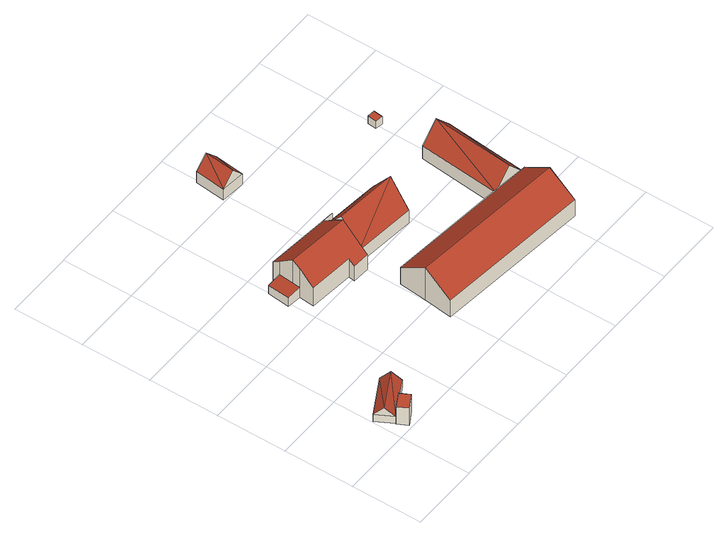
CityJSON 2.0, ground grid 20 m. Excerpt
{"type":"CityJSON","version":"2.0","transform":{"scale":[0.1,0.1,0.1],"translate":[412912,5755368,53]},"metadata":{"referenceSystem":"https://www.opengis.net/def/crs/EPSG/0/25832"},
"CityObjects":{
"building1":{"type":"Building","attributes":{"Gemeindeschluessel":"05515000","Geometrietyp2DReferenz":"3000","function":"51009_1610","roofType":"1000","measuredHeight":6},"geometry":[{"type":"Solid","lod":"2","boundaries":[[[[0,1,2,3]],[[4,5,1,0]],[[6,7,5,4]],[[3,2,7,6]],[[4,0,3,6]],[[1,5,7,2]]]],"semantics":{"surfaces":[{"type":"WallSurface"},{"type":"RoofSurface"},{"type":"GroundSurface"}],"values":[[0,0,0,0,1,2]]}}]},
"building2":{"type":"Building","attributes":{"Gemeindeschluessel":"05515000","Geometrietyp2DReferenz":"3000","function":"31001_2700","roofType":"3100","measuredHeight":5.27},"geometry":[{"type":"Solid","lod":"2","boundaries":[[[[8,9,10,11]],[[12,13,9,8]],[[14,15,13,12]],[[11,10,15,14]],[[8,16,12]],[[14,17,11]],[[17,16,8]],[[8,11,17]],[[14,12,16]],[[16,17,14]],[[9,13,15,10]]]],"semantics":{"surfaces":[{"type":"WallSurface"},{"type":"RoofSurface"},{"type":"GroundSurface"}],"values":[[0,0,0,0,0,0,1,1,1,1,2]]}}]},
"building3":{"type":"Building","attributes":{"Gemeindeschluessel":"05515000","Geometrietyp2DReferenz":"3000","function":"31001_1000"},"address":[{"country":"Germany","locality":"Münster","thoroughfareNumber":"211","thoroughfareName":"Kreuzbach"}],"children":["building3-1","building3-2","building3-3"]},
"building3-1":{"type":"BuildingPart","attributes":{"roofType":"3100","measuredHeight":11.51},"parents":["building3"],"geometry":[{"type":"Solid","lod":"2","boundaries":[[[[18,19,20,21,22]],[[23,24,25,26,27]],[[28,29,24,23]],[[30,31,29,28]],[[32,33,31,30]],[[34,35,36,33,32]],[[37,38,39,40,41]],[[22,21,38,37]],[[34,32,30,28,23,27,42,43]],[[44,45,46,18,22,37,41,43,42]],[[20,47,48,25,24,29,31,33,36,49,39,38,21]],[[50,19,18,46]],[[47,20,19,50]],[[44,42,51]],[[50,46,45]],[[47,50,52,48]],[[50,45,44,51,52]],[[26,51,42,27]],[[52,26,25,48]],[[52,51,26]],[[35,34,43,53]],[[36,35,53,49]],[[40,53,43,41]],[[53,40,39,49]]]],"semantics":{"surfaces":[{"type":"WallSurface"},{"type":"RoofSurface"},{"type":"GroundSurface"},{"type":"ClosureSurface"}],"values":[[0,0,0,0,0,0,0,0,1,1,2,0,3,0,0,3,3,0,3,3,0,3,0,3]]}}]},
"building3-2":{"type":"BuildingPart","attributes":{"roofType":"3100","measuredHeight":12.21},"parents":["building3"],"geometry":[{"type":"Solid","lod":"2","boundaries":[[[[54,55,20,19]],[[56,57,55,54]],[[58,59,57,56]],[[26,25,59,58]],[[60,44,51,26,61]],[[26,58,61]],[[61,56,60]],[[62,19,50,45,60,56]],[[62,54,19]],[[62,56,54]],[[61,58,56]],[[48,47,20,55,57,59,25]],[[48,52,50,47]],[[25,26,52,48]],[[47,50,19,20]],[[45,44,60]],[[45,50,52,51,44]],[[52,26,51]]]],"semantics":{"surfaces":[{"type":"WallSurface"},{"type":"RoofSurface"},{"type":"GroundSurface"},{"type":"ClosureSurface"}],"values":[[0,0,0,0,1,1,1,1,0,0,0,2,3,3,3,0,3,3]]}}]},
"building3-3":{"type":"BuildingPart","attributes":{"roofType":"2100","measuredHeight":3.51},"parents":["building3"],"geometry":[{"type":"Solid","lod":"2","boundaries":[[[[63,64,65,66]],[[40,39,64,63]],[[66,65,36,35]],[[53,40,63,66,35]],[[64,39,49,36,65]],[[49,53,35,36]],[[39,40,53,49]]]],"semantics":{"surfaces":[{"type":"WallSurface"},{"type":"RoofSurface"},{"type":"GroundSurface"},{"type":"ClosureSurface"}],"values":[[0,0,0,1,2,3,3]]}}]},
"building4":{"type":"Building","attributes":{"Gemeindeschluessel":"05515000","Geometrietyp2DReferenz":"3000","function":"31001_1000","roofType":"3100","measuredHeight":7.58},"address":[{"country":"Germany","locality":"Münster","thoroughfareNumber":"211b","thoroughfareName":"Kreuzbach"}],"geometry":[{"type":"Solid","lod":"2","boundaries":[[[[67,68,69,70]],[[71,72,68,67]],[[73,74,72,71]],[[70,69,74,73]],[[67,75,71]],[[73,76,70]],[[75,67,70]],[[70,76,75]],[[71,75,76]],[[76,73,71]],[[68,72,74,69]]]],"semantics":{"surfaces":[{"type":"WallSurface"},{"type":"RoofSurface"},{"type":"GroundSurface"}],"values":[[0,0,0,0,0,0,1,1,1,1,2]]}}]},
"building5":{"type":"Building","attributes":{"Gemeindeschluessel":"05515000","Geometrietyp2DReferenz":"3000","function":"31001_2000","roofType":"3100","measuredHeight":11.18},"geometry":[{"type":"Solid","lod":"2","boundaries":[[[[77,78,79,80]],[[81,82,78,77]],[[83,84,82,81]],[[85,86,84,83]],[[87,88,86,85]],[[89,90,88,87]],[[91,92,90,89]],[[80,79,92,91]],[[85,83,81,87]],[[77,80,91,89,87,81]],[[78,82,84,86,88,90,92,79]]]],"semantics":{"surfaces":[{"type":"WallSurface"},{"type":"RoofSurface"},{"type":"GroundSurface"}],"values":[[0,0,0,0,0,0,0,0,1,1,2]]}}]},
"building6":{"type":"Building","attributes":{"Gemeindeschluessel":"05515000","Geometrietyp2DReferenz":"3000","function":"31001_2700","roofType":"3100","measuredHeight":10.19},"geometry":[{"type":"Solid","lod":"2","boundaries":[[[[93,94,95,96]],[[97,98,94,93]],[[99,100,98,97]],[[96,95,100,99]],[[93,101,97]],[[99,102,96]],[[101,93,96]],[[96,102,101]],[[97,101,102]],[[102,99,97]],[[94,98,100,95]]]],"semantics":{"surfaces":[{"type":"WallSurface"},{"type":"RoofSurface"},{"type":"GroundSurface"}],"values":[[0,0,0,0,0,0,1,1,1,1,2]]}}]},
"building7":{"type":"Building","attributes":{"Gemeindeschluessel":"05515000","Geometrietyp2DReferenz":"3000","function":"31001_2500","roofType":"1000","measuredHeight":2.59},"address":[{"country":"Germany","locality":"Münster","thoroughfareNumber":"211a","thoroughfareName":"Kreuzbach"}],"geometry":[{"type":"Solid","lod":"2","boundaries":[[[[103,104,105,106]],[[107,108,104,103]],[[109,110,108,107]],[[106,105,110,109]],[[107,103,106,109]],[[104,108,110,105]]]],"semantics":{"surfaces":[{"type":"WallSurface"},{"type":"RoofSurface"},{"type":"GroundSurface"}],"values":[[0,0,0,0,1,2]]}}]}
},
"vertices":[
[69,59,63],[69,59,3],[29,37,3],[29,37,63],[84,32,63],[84,32,3],[44,9,63],[44,9,3],
[108,143,30],[108,143,5],[2,86,5],[2,86,30],[135,95,30],[135,95,5],[29,37,30],[29,37,5],[121,119,57],[15,61,57],
[454,533,66],[454,533,46],[454,533,2],[454,534,2],[454,534,65],[403,392,53],[403,392,2],[406,420,2],[406,420,46],[406,420,75],[354,396,52],[354,396,2],[356,413,66],[356,413,2],[229,426,66],[229,426,2],[233,470,101],[233,470,37],[233,470,2],[241,555,66],[241,555,2],[239,534,2],[239,534,37],[239,534,82],[413,472,117],[235,491,117],[413,473,117],[417,500,95],[422,536,66],[422,536,2],[413,472,2],[235,491,2],[422,536,46],[413,472,116],[413,472,46],[235,491,37],
[454,532,46],[454,532,2],[596,518,46],[596,518,2],[585,402,46],[585,402,2],[414,478,124],[590,460,124],[454,532,47],
[199,538,31],[199,538,2],[193,474,2],[193,474,31],
[394,892,41],[394,892,3],[385,805,3],[385,805,41],[462,884,41],[462,884,3],[453,798,41],[453,798,3],[428,888,79],[419,802,79],
[853,254,59],[853,254,2],[849,254,2],[849,254,59],[845,173,114],[845,173,2],[837,92,59],[837,92,2],[393,139,59],[393,139,2],[402,220,114],[402,220,2],[410,300,59],[410,300,2],[753,265,59],[753,265,2],
[776,499,47],[776,499,3],[753,265,3],[753,265,47],[872,489,47],[872,489,3],[849,254,47],[849,254,3],[824,494,105],[801,260,105],
[791,648,27],[791,648,2],[813,645,2],[813,645,27],[794,674,27],[794,674,2],[816,672,27],[816,672,2]
]}
